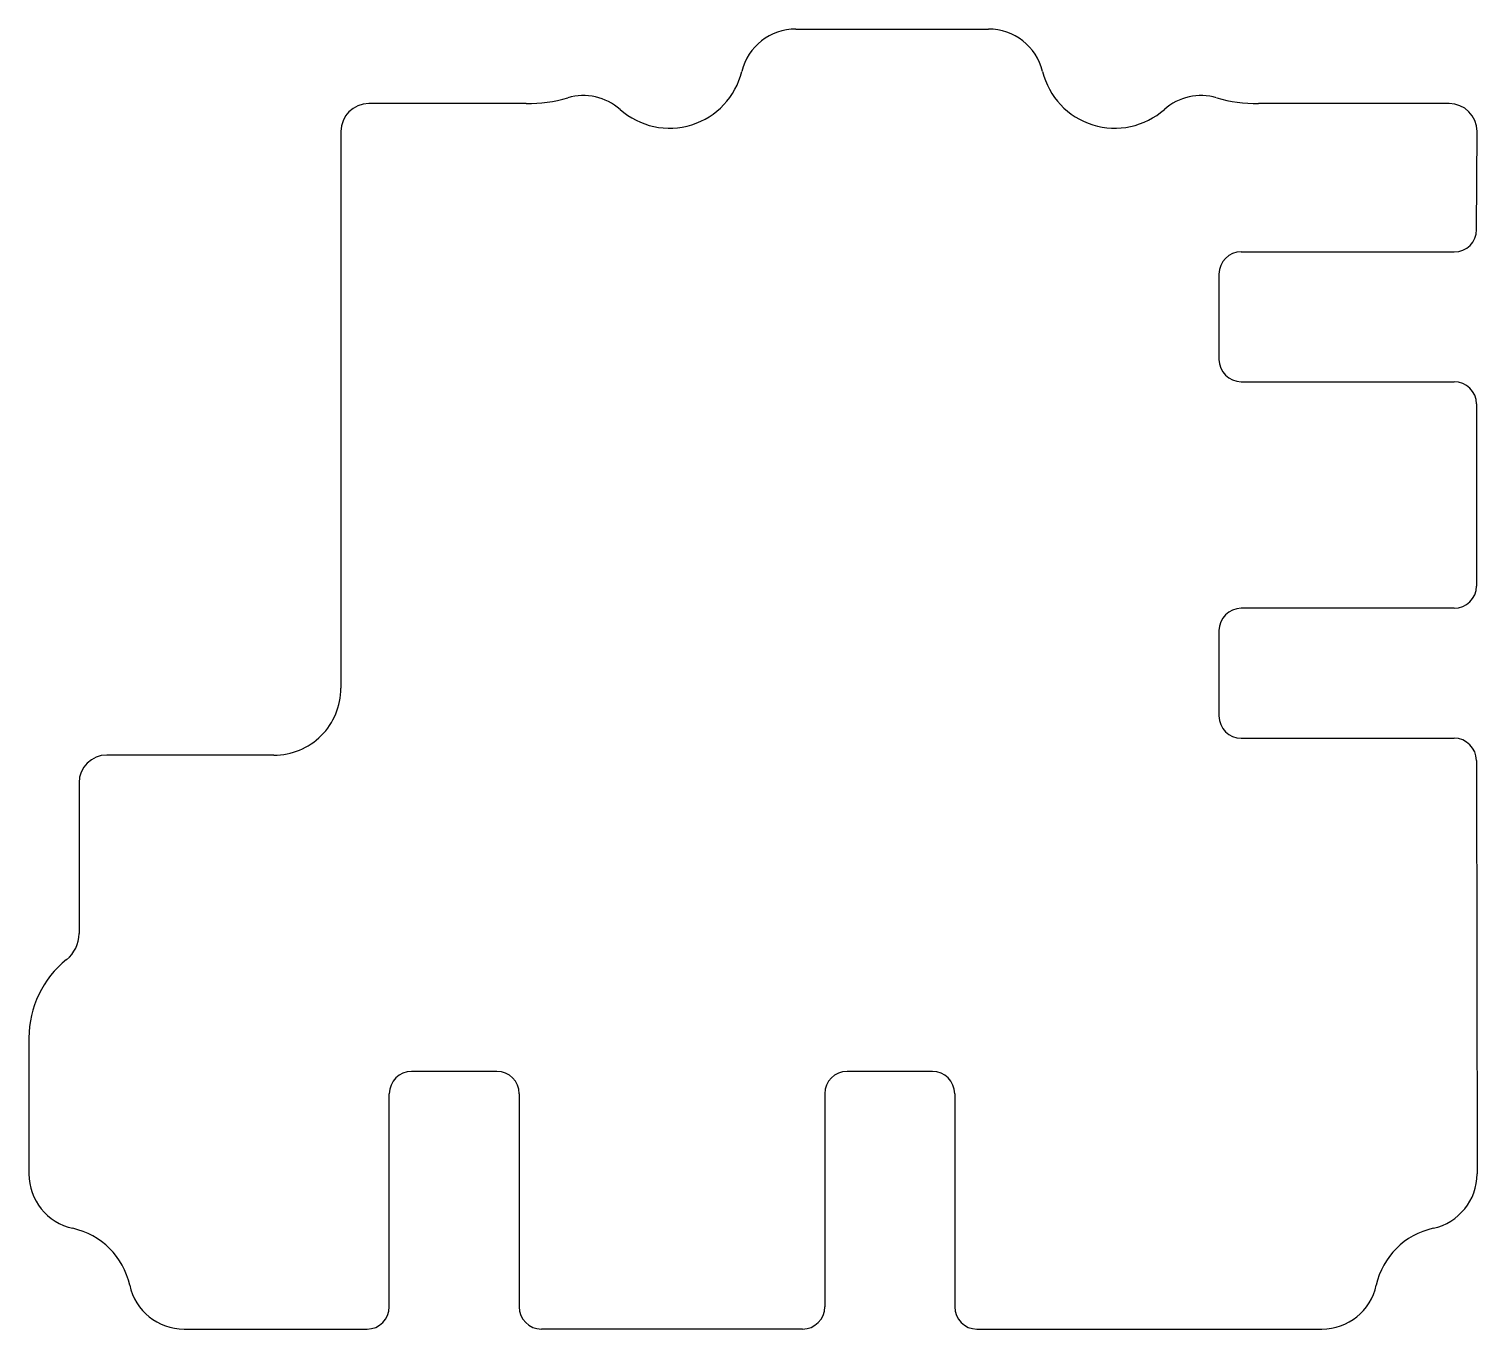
# Model space of a CAD drawing. Header units: millimetres. Extents: x 29 to 159, y -138 to -22.
import ezdxf

# ---------------------------------------------------------------- set-up
doc = ezdxf.new("R2010")
doc.units = ezdxf.units.MM
doc.layers.get('0').update_dxf_attribs({"linetype": 'CONTINUOUS', "lineweight": 25})

msp = doc.modelspace()

# ---------------------------------------------------------------- linework, layer by layer
for p, q in [((97.66, -21.59), (114.94, -21.59)), ((73.44, -28.29), (59.3, -28.29)), ((156.3, -28.29), (139.17, -28.29)), ((56.8, -30.79), (56.8, -80.77)), ((158.76, -39.6), (158.8, -30.78)), ((137.63, -41.59), (156.76, -41.59)), ((137.63, -53.25), (156.75, -53.25)), ((158.75, -55.25), (158.75, -71.59)), ((156.75, -73.59), (137.63, -73.59)), ((50.8, -86.77), (35.81, -86.76)), ((158.75, -87.25), (158.8, -124.36)), ((33.3, -89.25), (33.3, -102.79)), ((28.8, -112.15), (28.8, -124.36)), ((61.15, -136.29), (61.15, -117.16)), ((72.81, -117.16), (72.81, -136.29)), ((100.25, -117.16), (100.25, -136.29)), ((111.91, -117.16), (111.91, -136.29)), ((42.73, -138.29), (59.15, -138.29)), ((98.25, -138.29), (74.81, -138.29)), ((113.91, -138.29), (144.87, -138.29))]:
    msp.add_line(p, q)
at = {"color": 7, "linetype": 'CONTINUOUS', "lineweight": 25}
for p, q in [((135.63, -43.59), (135.63, -51.25)), ((135.63, -75.59), (135.63, -83.25)), ((137.63, -85.25), (156.75, -85.25)), ((70.81, -115.16), (63.15, -115.16)), ((109.91, -115.16), (102.25, -115.16))]:
    msp.add_line(p, q, dxfattribs=at)
for centre, radius, start, end in [((97.66, -26.59), 5, 90, 166.1538), ((114.94, -26.59), 5, 13.8462, 90), ((86.3, -23.79), 6.7, 228.5949, 346.1538), ((126.3, -23.79), 6.7, 193.8462, 311.4051), ((59.3, -30.79), 2.5, 90, 180), ((73.44, -14.79), 13.5, 270, 286.0866), ((78.56, -32.56), 5, 48.5949, 106.0866), ((134.04, -32.56), 5, 73.9134, 131.4051), ((139.17, -14.79), 13.5, 253.9134, 270), ((156.3, -30.78), 2.5, 0.0559, 90.0559), ((156.76, -39.59), 2, 270, 359.7217), ((156.75, -55.25), 2, 0, 90), ((156.75, -71.59), 2, 270, 0), ((50.8, -80.77), 6, 269.9644, 0), ((156.75, -87.25), 2, 0.0769, 90), ((35.8, -89.26), 2.5, 89.9314, 179.9314), ((30.3, -102.79), 3, 308.6822, 0), ((37.8, -112.15), 9, 128.6822, 180), ((33.8, -124.36), 5, 180, 257.6622), ((153.8, -124.36), 5, 282.3301, 359.9923), ((31.3, -135.79), 6.7, 12.3378, 77.6622), ((156.3, -135.79), 6.7, 102.3378, 167.6622), ((42.73, -133.29), 5, 192.3378, 270), ((144.87, -133.29), 5, 270, 347.6622), ((59.15, -136.29), 2, 270, 0), ((74.81, -136.29), 2, 180, 270), ((98.25, -136.29), 2, 270, 0), ((113.91, -136.29), 2, 180, 270)]:
    msp.add_arc(centre, radius, start, end)
for centre, start, end in [((137.63, -43.59), 90, 180), ((137.63, -51.25), 180, 270), ((137.63, -75.59), 90, 180), ((137.63, -83.25), 180, 270), ((63.15, -117.16), 90, 180), ((70.81, -117.16), 0, 90), ((102.25, -117.16), 90, 180), ((109.91, -117.16), 0, 90)]:
    msp.add_arc(centre, 2, start, end, dxfattribs=at)

doc.saveas('drawing.dxf')
